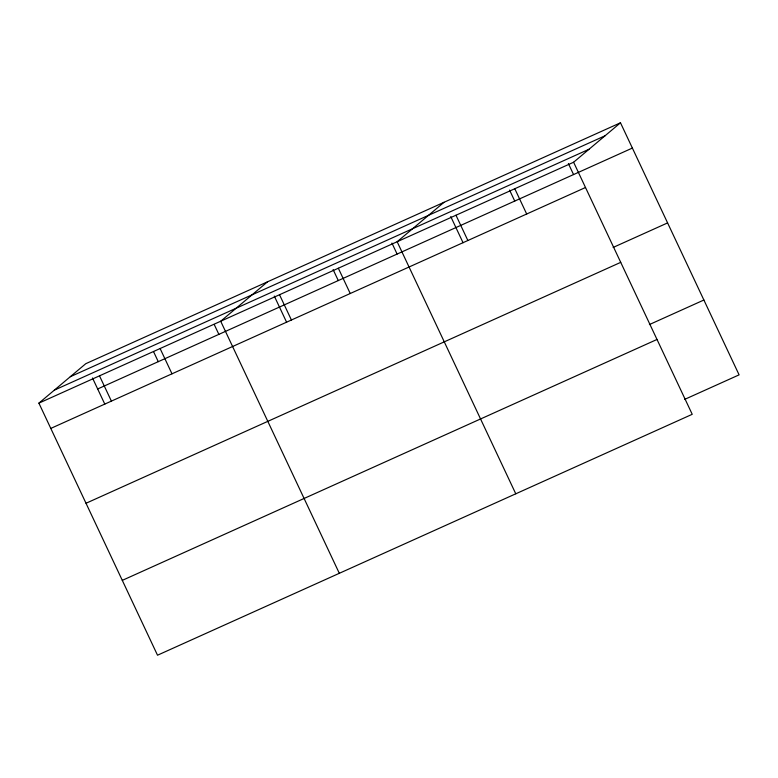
<?xml version="1.0" encoding="UTF-8"?>
<svg xmlns="http://www.w3.org/2000/svg" width="778" height="778" viewBox="0 0 778 778"><rect width="100%" height="100%" fill="white"/><g stroke="black" fill="none" stroke-linecap="round" stroke-linejoin="round"><path stroke-width="1.17" d="M620.484 122.788L573.61 162.232L692.226 414.304L157.516 655.212L38.9 403.14L85.775 363.696L620.484 122.788L739.1 374.86L684.64 399.396M267.574 281.782L220.699 321.236L339.315 573.308M444.024 202.28L397.159 241.734L515.775 493.806M70.302 376.708L605.012 135.8M54.372 390.118L589.082 149.22M38.9 403.14L573.61 162.232M97.668 388.971L632.378 148.063M50.794 428.415L585.503 187.508M613.132 247.443L667.592 222.907M86.018 503.259L620.727 262.351M649.416 324.552L703.886 300.016M122.302 580.369L657.011 339.461M568.387 163.575L573.561 174.564M514.793 188.733L526.687 214.008M509.571 190.075L514.744 201.064M455.976 215.234L467.87 240.509M450.754 216.576L463.066 242.746M391.937 243.067L397.101 254.066M338.342 268.235L350.236 293.51M333.11 269.567L338.284 280.566M279.516 294.736L291.419 320.011M274.294 296.068L286.615 322.248M214.213 324.475L218.871 334.365M160.103 348.534L171.996 373.81M153.616 351.773L158.265 361.663M99.496 375.842L111.4 401.117M92.494 377.982L104.816 404.152"/></g></svg>
